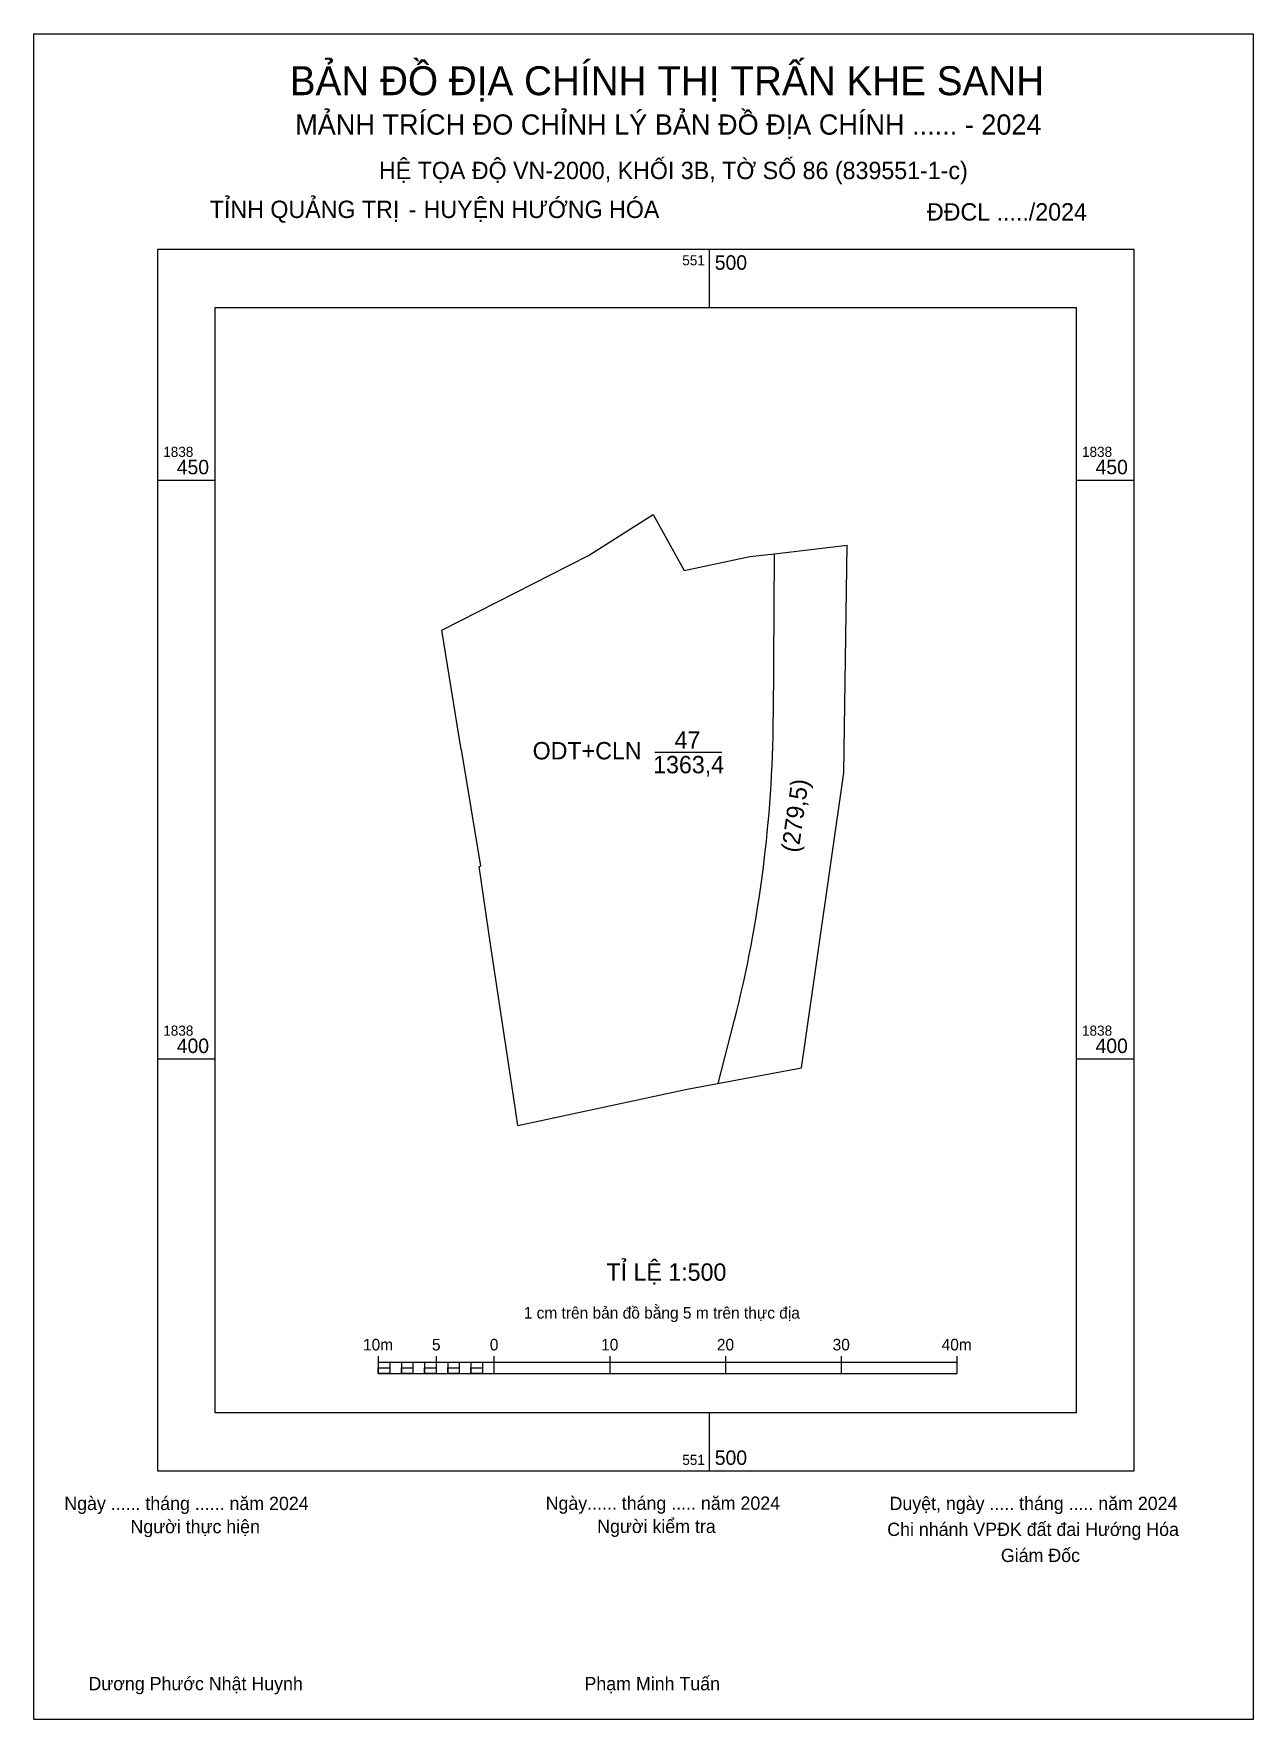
# Model space of a CAD drawing. Extents: x 551442 to 551547, y 1838343 to 1838489.
import ezdxf

# ---------------------------------------------------------------- set-up
doc = ezdxf.new("R2010")
doc.units = 0
for name, color, linetype in [('D.ODOTHICU', 7, 'Continuous'), ('Level 1', 7, 'Continuous'), ('Level 10', 7, 'Continuous'), ('Level 13', 7, 'Continuous'), ('Level 2', 7, 'Continuous'), ('Level 49', 7, 'Continuous'), ('Level 6', 7, 'Continuous'), ('Level 62', 7, 'Continuous'), ('Level 63', 7, 'Continuous'), ('Level 9', 7, 'Continuous')]:
    doc.layers.add(name, color=color, linetype=linetype)

msp = doc.modelspace()

# ---------------------------------------------------------------- linework, layer by layer
at = {"layer": 'D.ODOTHICU'}
for points in [[(551505.56, 1838429.48), (551505.66, 1838443.64)], [(551500.8, 1838397.88), (551502.21, 1838403.36)]]:
    msp.add_lwpolyline(points, dxfattribs=at)
msp.add_arc((551395.81, 1838430.28), 109.75, 345.8001, 359.5818, dxfattribs=at)
at = {"layer": 'Level 1'}
for p, q in [((551441.65, 1838488.56), (551441.65, 1838488.56)), ((551547.03, 1838342.94), (551547.03, 1838342.94))]:
    msp.add_line(p, q, dxfattribs=at)
at = {"layer": 'Level 10'}
for p, q in [((551489.59, 1838443.47), (551495.18, 1838447.03)), ((551495.18, 1838447.03), (551497.84, 1838442.2)), ((551503.53, 1838443.39), (551505.66, 1838443.64)), ((551505.66, 1838443.64), (551511.94, 1838444.38)), ((551511.64, 1838424.7), (551511.94, 1838444.38)), ((551476.9, 1838437.04), (551489.59, 1838443.47)), ((551497.84, 1838442.2), (551503.53, 1838443.39)), ((551478.59, 1838426.72), (551476.9, 1838437.04)), ((551478.59, 1838426.72), (551480.24, 1838416.65)), ((551508.3, 1838401.42), (551511.64, 1838424.7)), ((551480.13, 1838416.63), (551480.24, 1838416.65)), ((551481.16, 1838409.7), (551480.13, 1838416.63)), ((551483.18, 1838396.21), (551481.16, 1838409.7)), ((551507.99, 1838399.23), (551508.3, 1838401.42)), ((551483.47, 1838394.23), (551483.18, 1838396.21))]:
    msp.add_line(p, q, dxfattribs=at)
msp.add_lwpolyline([(551483.47, 1838394.23), (551498.1, 1838397.37), (551507.99, 1838399.23)], dxfattribs=at)
at = {"layer": 'Level 2'}
msp.add_lwpolyline([(551441.65, 1838488.56), (551547.03, 1838488.56), (551547.03, 1838342.94), (551441.65, 1838342.94)], close=True, dxfattribs=at)
at = {"layer": 'Level 62'}
msp.add_lwpolyline([(551457.34, 1838464.92), (551531.73, 1838464.92), (551531.73, 1838369.42), (551457.34, 1838369.42)], close=True, dxfattribs=at)
at = {"layer": 'Level 63'}
for p, q in [((551441.65, 1838486.06), (551441.65, 1838488.56)), ((551441.65, 1838488.56), (551444.15, 1838488.56)), ((551441.65, 1838486.06), (551441.65, 1838488.56)), ((551441.65, 1838488.56), (551444.15, 1838488.56)), ((551544.53, 1838488.56), (551547.03, 1838488.56)), ((551544.53, 1838488.56), (551547.03, 1838488.56)), ((551547.03, 1838488.56), (551547.03, 1838486.06)), ((551547.03, 1838488.56), (551547.03, 1838486.06)), ((551441.65, 1838486.06), (551441.65, 1838486.06)), ((551441.65, 1838486.06), (551441.65, 1838486.06)), ((551500, 1838469.92), (551500, 1838464.92)), ((551452.34, 1838450), (551457.34, 1838450)), ((551531.73, 1838450), (551536.73, 1838450)), ((551452.34, 1838400), (551457.34, 1838400)), ((551531.73, 1838400), (551536.73, 1838400)), ((551471.42, 1838374.31), (551471.42, 1838372.81)), ((551471.42, 1838373.81), (551521.42, 1838373.81)), ((551472.42, 1838373.81), (551472.42, 1838372.81)), ((551473.42, 1838373.81), (551473.42, 1838372.81)), ((551474.42, 1838373.81), (551474.42, 1838372.81)), ((551475.42, 1838373.81), (551475.42, 1838372.81)), ((551476.42, 1838374.31), (551476.42, 1838372.81)), ((551476.42, 1838373.81), (551476.42, 1838372.81)), ((551477.42, 1838373.81), (551477.42, 1838372.81)), ((551478.42, 1838373.81), (551478.42, 1838372.81)), ((551479.42, 1838373.81), (551479.42, 1838372.81)), ((551480.42, 1838373.81), (551480.42, 1838372.81)), ((551481.42, 1838374.31), (551481.42, 1838372.81)), ((551481.42, 1838373.81), (551481.42, 1838372.81)), ((551491.42, 1838374.31), (551491.42, 1838372.81)), ((551501.42, 1838374.31), (551501.42, 1838372.81)), ((551511.42, 1838374.31), (551511.42, 1838372.81)), ((551521.42, 1838374.31), (551521.42, 1838372.81)), ((551471.42, 1838372.81), (551521.42, 1838372.81)), ((551500, 1838369.42), (551500, 1838364.42)), ((551441.65, 1838342.94), (551441.65, 1838345.44)), ((551441.65, 1838342.94), (551441.65, 1838345.44)), ((551547.03, 1838345.44), (551547.03, 1838342.94)), ((551547.03, 1838345.44), (551547.03, 1838342.94)), ((551444.15, 1838342.94), (551441.65, 1838342.94)), ((551444.15, 1838342.94), (551441.65, 1838342.94)), ((551547.03, 1838342.94), (551544.53, 1838342.94)), ((551547.03, 1838342.94), (551544.53, 1838342.94))]:
    msp.add_line(p, q, dxfattribs=at)
for points in [[(551452.34, 1838469.92), (551452.34, 1838364.42), (551536.73, 1838364.42), (551536.73, 1838469.92)], [(551471.42, 1838373.31), (551472.42, 1838373.31), (551472.42, 1838372.81), (551471.42, 1838372.81)], [(551471.42, 1838373.31), (551472.42, 1838373.31), (551472.42, 1838372.81), (551471.42, 1838372.81)], [(551473.42, 1838373.31), (551474.42, 1838373.31), (551474.42, 1838372.81), (551473.42, 1838372.81)], [(551475.42, 1838373.31), (551476.42, 1838373.31), (551476.42, 1838372.81), (551475.42, 1838372.81)], [(551477.42, 1838373.31), (551478.42, 1838373.31), (551478.42, 1838372.81), (551477.42, 1838372.81)], [(551479.42, 1838373.31), (551480.42, 1838373.31), (551480.42, 1838372.81), (551479.42, 1838372.81)]]:
    msp.add_lwpolyline(points, close=True, dxfattribs=at)
at = {"layer": 'Level 9'}
msp.add_line((551495.31, 1838426.48), (551501.12, 1838426.48), dxfattribs=at)

# ---------------------------------------------------------------- texts
at = {"layer": 'Level 13'}
for s, p in [('47', (551497.02, 1838426.79)), ('ODT+CLN', (551484.76, 1838425.87)), ('1363,4', (551495.17, 1838424.67))]:
    msp.add_text(s, height=1.5, dxfattribs=at).set_placement(p)
at = {"layer": 'Level 49'}
msp.add_text('(279,5)', height=1.5, rotation=81.841, dxfattribs=at).set_placement((551507.72, 1838417.77))
at = {"layer": 'Level 6'}
for s, p in [('HỆ TỌA ÐỘ VN-2000, KHỐI 3B, TỜ SỐ 86 (839551-1-c)', (551471.48, 1838476)), ('TỈ LỆ 1:500', (551491.13, 1838380.83))]:
    msp.add_text(s, height=1.5, dxfattribs=at).set_placement(p)
at = {"layer": 'Level 63'}
for s, height, p in [('BẢN ĐỒ ĐỊA CHÍNH THỊ TRẤN KHE SANH', 2.5, (551463.77, 1838483.25)), ('MẢNH TRÍCH ĐO CHỈNH LÝ BẢN ĐỒ ĐỊA CHÍNH ...... - 2024', 1.75, (551464.24, 1838479.84)), ('TỈNH QUẢNG TRỊ', 1.5, (551456.86, 1838472.64)), (' HUYỆN HƯỚNG HÓA', 1.5, (551474.78, 1838472.64)), ('-', 1.5, (551474.04, 1838472.64)), ('ĐĐCL ...../2024', 1.5, (551518.83, 1838472.42)), ('551', 0.875, (551497.69, 1838468.55)), ('500', 1.25, (551500.5, 1838468.17)), ('1838', 0.875, (551452.84, 1838452)), ('1838', 0.875, (551532.23, 1838452)), ('450', 1.25, (551454.01, 1838450.5)), ('450', 1.25, (551533.4, 1838450.5)), ('1838', 0.875, (551452.84, 1838402)), ('1838', 0.875, (551532.23, 1838402)), ('400', 1.25, (551454.01, 1838400.5)), ('400', 1.25, (551533.4, 1838400.5)), ('1 cm trên bản đồ bằng 5 m trên thực địa', 1, (551483.99, 1838377.56)), ('10m', 1, (551470.1, 1838374.81)), ('5', 1, (551476.06, 1838374.81)), ('0', 1, (551481.06, 1838374.81)), ('10', 1, (551490.68, 1838374.81)), ('20', 1, (551500.68, 1838374.81)), ('30', 1, (551510.68, 1838374.81)), ('40m', 1, (551520.1, 1838374.81)), ('551', 0.875, (551497.69, 1838364.92)), ('500', 1.25, (551500.5, 1838364.92)), ('Ngày ...... tháng ...... năm 2024', 1.15, (551444.29, 1838361.02)), ('Ngày...... tháng ..... năm 2024', 1.15, (551485.88, 1838361.04)), ('Duyệt, ngày ..... tháng ..... năm 2024', 1.15, (551515.6, 1838361.02)), ('Người thực hiện', 1.15, (551450.01, 1838359.02)), ('Người kiểm tra', 1.15, (551490.34, 1838359.04)), ('Chi nhánh VPĐK đất đai Hướng Hóa', 1.15, (551515.4, 1838358.78)), ('Giám Đốc', 1.15, (551525.22, 1838356.53)), ('Dương Phước Nhật Huynh', 1.15, (551446.38, 1838345.45)), ('Phạm Minh Tuấn', 1.15, (551489.24, 1838345.45))]:
    msp.add_text(s, height=height, dxfattribs=at).set_placement(p)

doc.saveas('drawing.dxf')
